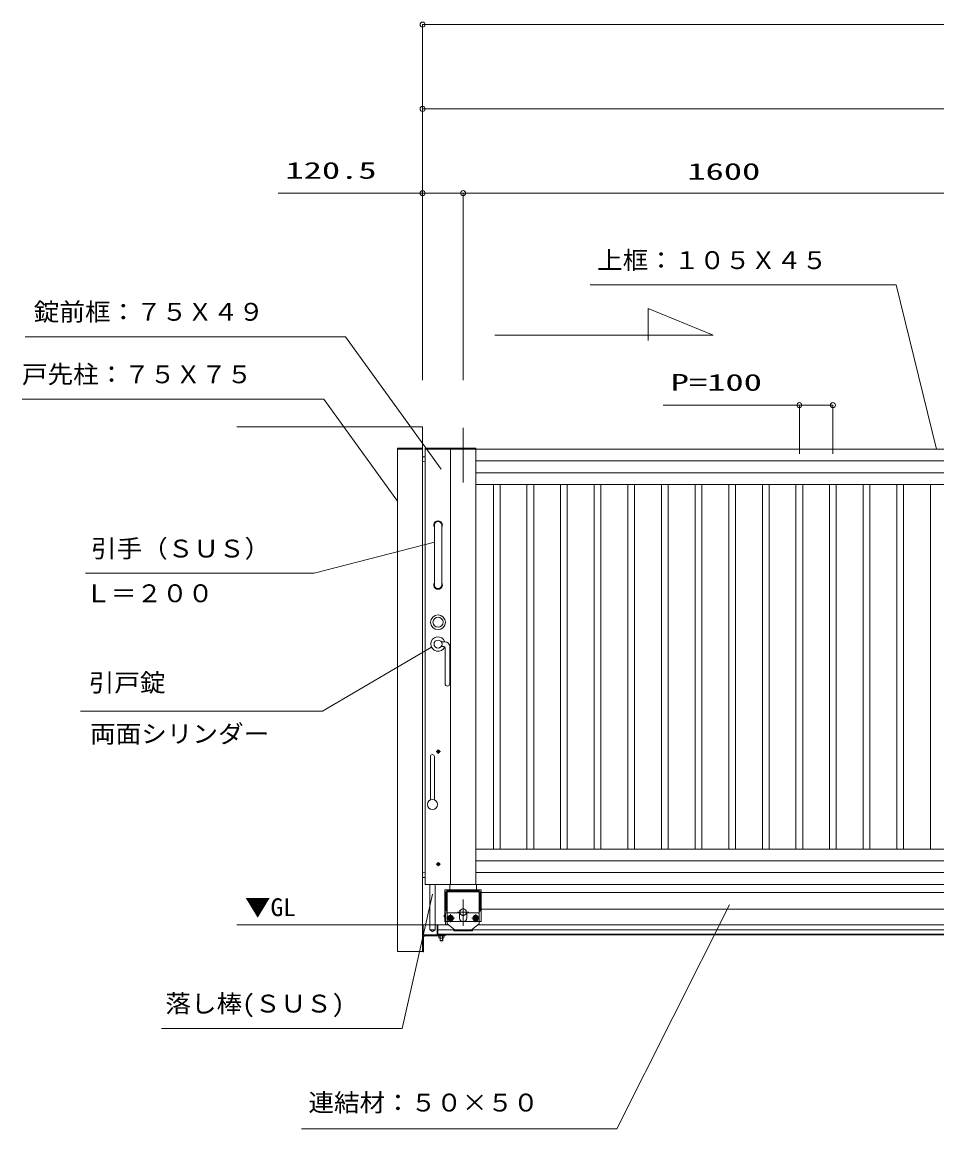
# Model space of a CAD drawing. Units: millimetres, scale not verified. Extents: x -41262 to 41888, y -7064 to 7244.
# Drawn here: x -15431 to -12710, y -814 to 2479 of the extents above; entities that cross this region are included whole.
import ezdxf
from ezdxf.enums import TextEntityAlignment as Align

# ---------------------------------------------------------------- set-up
doc = ezdxf.new("R2010")
doc.units = ezdxf.units.MM
doc.header["$LTSCALE"] = 29
doc.linetypes.add('CHAIN2', pattern=[12, 9, -1, 1, -1])
doc.linetypes.add('DASHED1', pattern=[1.8, 1.2, -0.6])
doc.layers.add('0-0_0', color=7, linetype='Continuous', lineweight=9)
doc.layers.add('0-1_USER1', color=7, linetype='Continuous', lineweight=9)
doc.styles.add('ＭＳ ゴシック', font='')
doc.styles.get('ＭＳ ゴシック').set_extended_font_data('MS Gothic')

msp = doc.modelspace()

# ---------------------------------------------------------------- linework, layer by layer
at = {"layer": '0-0_0'}
for p, q in [((-14469.38, 1542.44), (-15422.06, 1542.44)), ((-14533.07, 1357.17), (-15430.68, 1357.17)), ((-14791.9, 1274.19), (-14239.84, 1274.19)), ((-14239.84, 1274.19), (-14239.84, 1210.73)), ((-12637.72, 1138.16), (-14081.84, 1138.16)), ((-14204.84, 804.19), (-14204.84, 982.19)), ((-14182.84, 982.19), (-14182.84, 804.19)), ((-14562.5, 839.09), (-14204.84, 931.64)), ((-15242.54, 839.09), (-14562.5, 839.09)), ((-14184.09, 635.19), (-14173.84, 635.19)), ((-14537.7, 428.18), (-14213.32, 619.08)), ((-14184.09, 621.19), (-14176.84, 621.19)), ((-14172.84, 510.19), (-14172.84, 617.19)), ((-14158.84, 510.19), (-14158.84, 620.19)), ((-14537.7, 428.18), (-15256.76, 428.18)), ((-14216.54, 164.46), (-14216.54, 293.22)), ((-14204.54, 164.46), (-14204.54, 293.22)), ((-12637.72, -51.81), (-14081.84, -51.81)), ((-14166.84, -203.81), (-14166.84, -173.81)), ((-14130.34, -171.81), (-14164.84, -171.81)), ((-14163.34, -191.36), (-14163.34, -183.86)), ((-14156.84, -195.11), (-14163.34, -191.36)), ((-14161.34, -190.61), (-14161.34, -184.61)), ((-14150.34, -191.36), (-14156.84, -195.11)), ((-14152.34, -190.61), (-14152.34, -184.61)), ((-14150.34, -183.86), (-14150.34, -191.36)), ((-14130.34, -171.81), (-14130.34, -186.81)), ((-14108.34, -171.81), (-14073.84, -171.81)), ((-14108.34, -171.81), (-14108.34, -186.81)), ((-14081.84, -180.1), (-14088.34, -183.86)), ((-14088.34, -183.86), (-14088.34, -191.36)), ((-14088.34, -191.36), (-14081.84, -195.11)), ((-14086.34, -190.61), (-14086.34, -184.61)), ((-14075.34, -183.86), (-14081.84, -180.1)), ((-14077.34, -190.61), (-14077.34, -184.61)), ((-14071.84, -203.81), (-14071.84, -173.81)), ((-14218.54, -221.78), (-14202.54, -221.78)), ((-14166.84, -203.81), (-14144.34, -221.81)), ((-14147.34, -221.81), (-14147.34, -224.81)), ((-14147.34, -221.81), (-14091.34, -221.81)), ((-14147.34, -224.81), (-14091.34, -224.81)), ((-14071.84, -203.81), (-14094.34, -221.81)), ((-14091.34, -221.81), (-14091.34, -224.81)), ((-14300.47, -515.2), (-15016.64, -515.2)), ((-14599.75, -814.24), (-13661.73, -814.24))]:
    msp.add_line(p, q, dxfattribs=at)
at = {"layer": '0-0_0', "linetype": 'CHAIN2'}
for p, q in [((-14186.79, 308.22), (-14199.29, 308.22)), ((-14193.04, 314.47), (-14193.04, 301.97)), ((-14168.58, -187.61), (-14145.11, -187.61)), ((-14156.84, -175.87), (-14156.84, -199.35)), ((-14070.11, -187.61), (-14093.58, -187.61)), ((-14081.83, -175.87), (-14081.83, -199.35))]:
    msp.add_line(p, q, dxfattribs=at)
at = {"layer": '0-0_0', "linetype": 'DASHED1'}
for p, q in [((-14144.34, -221.81), (-14144.34, -224.81)), ((-14094.34, -221.81), (-14094.34, -224.81))]:
    msp.add_line(p, q, dxfattribs=at)
at = {"layer": '0-0_0'}
for points in [[(-14218.54, -86.78), (-14218.54, -221.78), (-14210.54, -226.78)], [(-14202.54, -86.78), (-14202.54, -221.78), (-14210.54, -226.78)], [(-14163.34, -183.86), (-14156.84, -180.1), (-14150.34, -183.86)], [(-14081.84, -195.11), (-14075.34, -191.36), (-14075.34, -183.86)]]:
    msp.add_lwpolyline(points, dxfattribs=at)
for centre, radius in [((-14193.84, 693.19), 22), ((-14193.84, 693.19), 15), ((-14193.84, 628.19), 12), ((-14193.04, 308.22), 4.25), ((-14210.54, 150.72), 15), ((-14156.84, -187.61), 8.5), ((-14156.84, -187.61), 6.25), ((-14081.84, -187.61), 8.5), ((-14081.84, -187.61), 6.25)]:
    msp.add_circle(centre, radius, dxfattribs=at)
at = {"layer": '0-0_0', "linetype": 'DASHED1'}
for centre in [(-14156.84, -187.61), (-14081.84, -187.61)]:
    msp.add_circle(centre, 4, dxfattribs=at)
at = {"layer": '0-0_0'}
for centre, radius, start, end in [((-14193.84, 982.19), 13, 327.796, 212.204), ((-14193.84, 982.19), 11, 0, 180), ((-14193.84, 804.19), 13, 147.796, 32.204), ((-14193.84, 804.19), 11, 180, 0), ((-14193.84, 628.19), 21.5, 18.991, 337.542), ((-14173.84, 620.19), 15, 0, 90), ((-14176.84, 617.19), 4, 0, 90), ((-14165.84, 510.19), 7, 180, 0), ((-14210.54, 293.22), 6, 0, 180), ((-14164.84, -173.81), 2, 90, 180), ((-14156.84, -184.61), 4.5, 0, 180), ((-14156.84, -190.61), 4.5, 180, 0), ((-14119.34, -186.81), 11, 180, 0), ((-14081.84, -184.61), 4.5, 0, 180), ((-14081.84, -190.61), 4.5, 180, 0), ((-14073.84, -173.81), 2, 0, 90)]:
    msp.add_arc(centre, radius, start, end, dxfattribs=at)
at = {"layer": '0-1_USER1'}
for p, q in [((-14239.84, 2471.27), (-14239.84, 1413.21)), ((-6439.85, 2471.27), (-14239.84, 2471.27)), ((-14239.84, 2220.55), (-14239.84, 1413.21)), ((-6268.33, 2220.55), (-14239.84, 2220.55)), ((-14119.34, 1969.83), (-14669.66, 1969.83)), ((-14239.84, 1969.83), (-14239.84, 1413.21)), ((-14119.34, 1969.83), (-14119.34, 1413.21)), ((-12519.35, 1969.83), (-14119.34, 1969.83)), ((-13568.87, 1627.19), (-13568.87, 1531.54)), ((-13375.12, 1547.41), (-13568.87, 1627.19)), ((-14469.38, 1542.44), (-14184.26, 1149.08)), ((-14024.75, 1547.41), (-13375.12, 1547.41)), ((-14533.07, 1357.17), (-14314.84, 1053.16)), ((-13019.35, 1339.15), (-13524.45, 1339.15)), ((-13119.35, 1339.15), (-13119.35, 1194.02)), ((-13019.35, 1339.15), (-13019.35, 1194.02)), ((-14314.84, 1208.19), (-14314.84, -286.11)), ((-14239.84, 1208.19), (-14314.84, 1208.19)), ((-14239.84, 1210.73), (-14239.84, 1208.19)), ((-14239.84, 1208.19), (-14239.84, -206.81)), ((-14237.96, 1185.31), (-14231.84, 1185.69)), ((-14156.84, 1210.73), (-14231.84, 1210.73)), ((-14231.84, 1210.73), (-14231.84, 1208.19)), ((-14156.84, 1208.19), (-14231.84, 1208.19)), ((-14231.84, 1208.19), (-14231.84, -86.78)), ((-14231.84, 1185.69), (-14231.84, 1170.69)), ((-14156.84, 1208.19), (-14156.84, -86.78)), ((-14156.84, 1208.19), (-12556.84, 1208.19)), ((-14081.84, 1210.73), (-14081.84, 1208.19)), ((-14081.84, 1208.19), (-14081.84, -86.78)), ((-14239.84, 1183.31), (-14239.84, 1173.07)), ((-14231.84, 1170.69), (-14237.96, 1171.07)), ((-12597.52, 1173.16), (-14081.84, 1173.16)), ((-14081.84, 1103.19), (-12556.84, 1103.19)), ((-14029.34, 1103.19), (-14029.34, 18.22)), ((-14009.34, 1103.19), (-14009.34, 18.22)), ((-13929.34, 1103.19), (-13929.34, 18.22)), ((-13909.34, 1103.19), (-13909.34, 18.22)), ((-13829.34, 1103.19), (-13829.34, 18.22)), ((-13809.34, 1103.19), (-13809.34, 18.22)), ((-13729.34, 1103.19), (-13729.34, 18.22)), ((-13709.34, 1103.19), (-13709.34, 18.22)), ((-13629.34, 1103.19), (-13629.34, 18.22)), ((-13609.34, 1103.19), (-13609.34, 18.22)), ((-13529.34, 1103.19), (-13529.34, 18.22)), ((-13509.34, 1103.19), (-13509.34, 18.22)), ((-13429.34, 1103.19), (-13429.34, 18.22)), ((-13409.34, 1103.19), (-13409.34, 18.22)), ((-13329.34, 1103.19), (-13329.34, 18.22)), ((-13309.34, 1103.19), (-13309.34, 18.22)), ((-13229.34, 1103.19), (-13229.34, 18.22)), ((-13209.34, 1103.19), (-13209.34, 18.22)), ((-13129.34, 1103.19), (-13129.34, 18.22)), ((-13109.34, 1103.19), (-13109.34, 18.22)), ((-13029.34, 1103.19), (-13029.34, 18.22)), ((-13009.34, 1103.19), (-13009.34, 18.22)), ((-12929.34, 1103.19), (-12929.34, 18.22)), ((-12909.34, 1103.19), (-12909.34, 18.22)), ((-12829.34, 1103.19), (-12829.34, 18.22)), ((-12809.34, 1103.19), (-12809.34, 18.22)), ((-12729.34, 1103.19), (-12729.34, 18.22)), ((-12556.84, 18.22), (-14081.84, 18.22)), ((-12597.52, -16.81), (-14081.84, -16.81)), ((-14239.84, -54.16), (-14239.84, -64.4)), ((-14237.96, -52.16), (-14231.84, -51.78)), ((-14231.84, -51.78), (-14231.84, -66.78)), ((-14231.84, -66.78), (-14237.96, -66.4)), ((-14156.84, -86.78), (-14231.84, -86.78)), ((-14158.84, -87.78), (-14158.84, -106.31)), ((-14080.84, -86.78), (-14157.84, -86.78)), ((-14081.84, -86.78), (-14156.84, -86.78)), ((-14081.84, -86.78), (-6356.84, -86.78)), ((-14079.84, -87.78), (-14079.84, -106.31)), ((-14300.47, -515.2), (-14209.94, -115.85)), ((-14173.36, -103.31), (-14173.36, -196.81)), ((-14170.36, -109.31), (-14170.36, -166.29)), ((-14170.36, -113.54), (-14170.36, -125.08)), ((-14167.36, -106.31), (-14071.33, -106.31)), ((-14071.33, -109.31), (-14167.36, -109.31)), ((-14167.36, -109.31), (-14167.36, -166.29)), ((-14166.84, -109.31), (-14166.84, -173.81)), ((-14071.84, -109.31), (-14071.84, -173.81)), ((-14071.33, -109.31), (-14071.33, -166.29)), ((-14068.33, -109.31), (-14068.33, -166.29)), ((-14068.33, -110.87), (-12570.36, -110.87)), ((-14170.36, -150.54), (-14170.36, -162.06)), ((-14119.34, -158.31), (-14128.86, -163.81)), ((-14128.86, -163.81), (-14128.86, -174.81)), ((-14109.81, -163.81), (-14119.34, -158.31)), ((-14109.81, -174.81), (-14109.81, -163.81)), ((-14068.33, -160.87), (-12570.36, -160.87)), ((-13661.73, -814.24), (-13326.99, -147.31)), ((-14175.97, -180.06), (-14175.97, -181.68)), ((-14173.47, -177.81), (-14173.84, -177.81)), ((-14173.47, -183.81), (-14173.84, -183.81)), ((-14171.84, -171.81), (-14173.47, -171.81)), ((-14173.47, -189.81), (-14173.47, -171.81)), ((-14173.47, -189.81), (-14171.84, -189.81)), ((-14171.84, -171.81), (-14166.84, -171.81)), ((-14170.36, -166.29), (-14167.36, -166.29)), ((-14133.34, -196.81), (-14105.34, -196.81)), ((-14128.86, -174.81), (-14119.34, -180.31)), ((-14119.34, -180.31), (-14109.81, -174.81)), ((-14068.33, -166.29), (-14071.33, -166.29)), ((-14163.09, -206.81), (-14791.9, -206.81)), ((-14239.84, -206.81), (-14239.84, -286.11)), ((-14237.84, -207.81), (-14237.84, -235.11)), ((-14196.84, -237.11), (-14196.84, -207.81)), ((-14194.84, -237.11), (-14194.84, -206.81)), ((-14194.84, -237.11), (-14194.84, -207.81)), ((-3794.78, -221.81), (-14194.84, -221.81)), ((-14166.84, -206.81), (-14166.84, -203.81)), ((-14075.59, -206.81), (-12563.09, -206.81)), ((-14233.84, -240.11), (-14236.84, -243.11)), ((-14236.84, -251.81), (-14236.84, -243.11)), ((-14236.84, -276.81), (-14236.84, -252.41)), ((-14235.84, -237.11), (-14196.84, -237.11)), ((-14173.84, -240.11), (-14233.84, -240.11)), ((-14194.84, -235.11), (-3794.78, -235.11)), ((-14194.84, -237.11), (-3798.23, -237.11)), ((-14194.84, -237.11), (-14173.84, -237.11)), ((-14191.34, -240.11), (-14191.34, -245.89)), ((-14178.22, -246.61), (-14189.47, -246.61)), ((-14187.84, -246.61), (-14187.84, -253.61)), ((-14179.84, -253.61), (-14187.84, -253.61)), ((-14187.84, -253.61), (-14186.64, -254.81)), ((-14187.59, -240.11), (-14187.59, -245.89)), ((-14187.22, -246.61), (-14187.22, -254.23)), ((-14181.04, -254.81), (-14186.64, -254.81)), ((-14179.84, -253.61), (-14181.04, -254.81)), ((-14180.47, -246.61), (-14180.47, -254.23)), ((-14180.1, -240.11), (-14180.1, -245.89)), ((-14179.84, -246.61), (-14179.84, -253.61)), ((-14176.34, -240.11), (-14176.34, -245.89)), ((-14172.84, -239.11), (-14172.84, -238.11)), ((-14314.84, -286.11), (-14239.84, -286.11)), ((-14238.84, -287.11), (-14237.84, -287.11)), ((-14236.84, -286.11), (-14236.84, -277.41))]:
    msp.add_line(p, q, dxfattribs=at)
at = {"layer": '0-1_USER1', "linetype": 'CHAIN2'}
for p, q in [((-14119.34, 1109.19), (-14119.34, 1271.84)), ((-14186.79, -26.81), (-14199.29, -26.81)), ((-14193.04, -33.06), (-14193.04, -20.56)), ((-14119.34, -209.81), (-14119.34, -131.79)), ((-14102.54, -169.31), (-14135.86, -169.31))]:
    msp.add_line(p, q, dxfattribs=at)
at = {"layer": '0-1_USER1'}
for points in [[(-13741.3, 1697.27), (-12831.74, 1697.27), (-12711.41, 1208.19)], [(-14239.84, 1210.73), (-14314.84, 1210.73), (-14314.84, 1208.19)], [(-14081.84, 1210.73), (-14156.84, 1210.73), (-14156.84, 1208.19)], [(-14173.36, -103.31), (-14065.33, -103.31), (-14065.33, -196.81), (-14173.36, -196.81)], [(-14171.84, -171.81), (-14171.84, -206.81), (-14166.84, -206.81)]]:
    msp.add_lwpolyline(points, dxfattribs=at)
for centre, radius in [((-14193.04, -26.81), 4.25), ((-14119.34, -169.31), 9.53)]:
    msp.add_circle(centre, radius, dxfattribs=at)
for centre, radius, start, end in [((-14239.84, 2471.27), 7.5, 0, 180), ((-14239.84, 2471.27), 7.5, 180, 0), ((-14239.84, 2220.55), 7.5, 0, 180), ((-14239.84, 2220.55), 7.5, 180, 0), ((-14239.84, 1969.83), 7.5, 0, 180), ((-14119.34, 1969.83), 7.5, 0, 180), ((-14119.34, 1969.83), 7.5, 0, 180), ((-14239.84, 1969.83), 7.5, 180, 0), ((-14119.34, 1969.83), 7.5, 180, 0), ((-14119.34, 1969.83), 7.5, 180, 0), ((-13119.35, 1339.15), 7.5, 0, 180), ((-13119.35, 1339.15), 7.5, 180, 0), ((-13019.35, 1339.15), 7.5, 0, 180), ((-13019.35, 1339.15), 7.5, 180, 0), ((-14237.84, 1183.31), 2, 93.576, 180), ((-14237.84, 1173.07), 2, 180, 266.424), ((-14237.84, -54.16), 2, 93.576, 180), ((-14237.84, -64.4), 2, 180, 266.424), ((-14157.84, -87.78), 1, 90, 180), ((-14080.84, -87.78), 1, 0, 90), ((-14167.36, -109.31), 3, 90, 180), ((-14071.33, -109.31), 3, 0, 90), ((-14173.84, -180.06), 2.12, 90, 180), ((-14173.84, -181.68), 2.12, 180, 270), ((-14238.84, -207.81), 1, 360, 180), ((-14195.84, -207.81), 1, 360, 180), ((-14235.84, -235.11), 2, 180, 270), ((-14236.84, -252.11), 0.3, 90, 270), ((-14189.47, -243.81), 2.8, 227.92498, 312.07502), ((-14183.84, -236.52), 10.09, 248.19745, 291.80255), ((-14183.84, -237.11), 0.3, 180, 0), ((-14178.22, -243.81), 2.8, 227.92498, 312.07502), ((-14173.84, -238.11), 1, 0, 90), ((-14173.84, -239.11), 1, 270, 0), ((-14238.84, -286.11), 1, 180, 270), ((-14237.84, -286.11), 1, 270, 0), ((-14236.84, -277.11), 0.3, 90, 270)]:
    msp.add_arc(centre, radius, start, end, dxfattribs=at)

# ---------------------------------------------------------------- texts
at = {"layer": '0-0_0', "style": 'ＭＳ ゴシック', "width": 1.05}
for s, p in [('錠前框：７５Ｘ４９', (-15396.18, 1574.33)), ('戸先柱：７５Ｘ７５', (-15431.24, 1388.31)), ('引手（ＳＵＳ）', (-15225.92, 869.9)), ('Ｌ＝２００', (-15242.61, 736.82)), ('引戸錠', (-15232.59, 470.79)), ('両面シリンダー', (-15228.71, 318.69)), ('落し棒(ＳＵＳ)', (-15004.73, -484.06)), ('連結材：５０×５０', (-14579.39, -778.57))]:
    msp.add_text(s, height=53.14, dxfattribs=at).set_placement(p, align=Align.BOTTOM_LEFT)
at = {"layer": '0-1_USER1', "style": 'ＭＳ ゴシック'}
for s, height, width, p in [('120.5', 49.82, 1.6, (-14647.61, 1997.82)), ('1600', 49.82, 1.6, (-13452.37, 1994.66)), ('上框：１０５Ｘ４５', 53.14, 1.05, (-13720.87, 1728.05)), ('P=100', 49.82, 1.6, (-13501.78, 1367.14)), ('▼GL', 53.14, 1.05, (-14768.21, -197.24))]:
    msp.add_text(s, height=height, dxfattribs=dict(at, width=width)).set_placement(p, align=Align.BOTTOM_LEFT)

doc.saveas('drawing.dxf')
